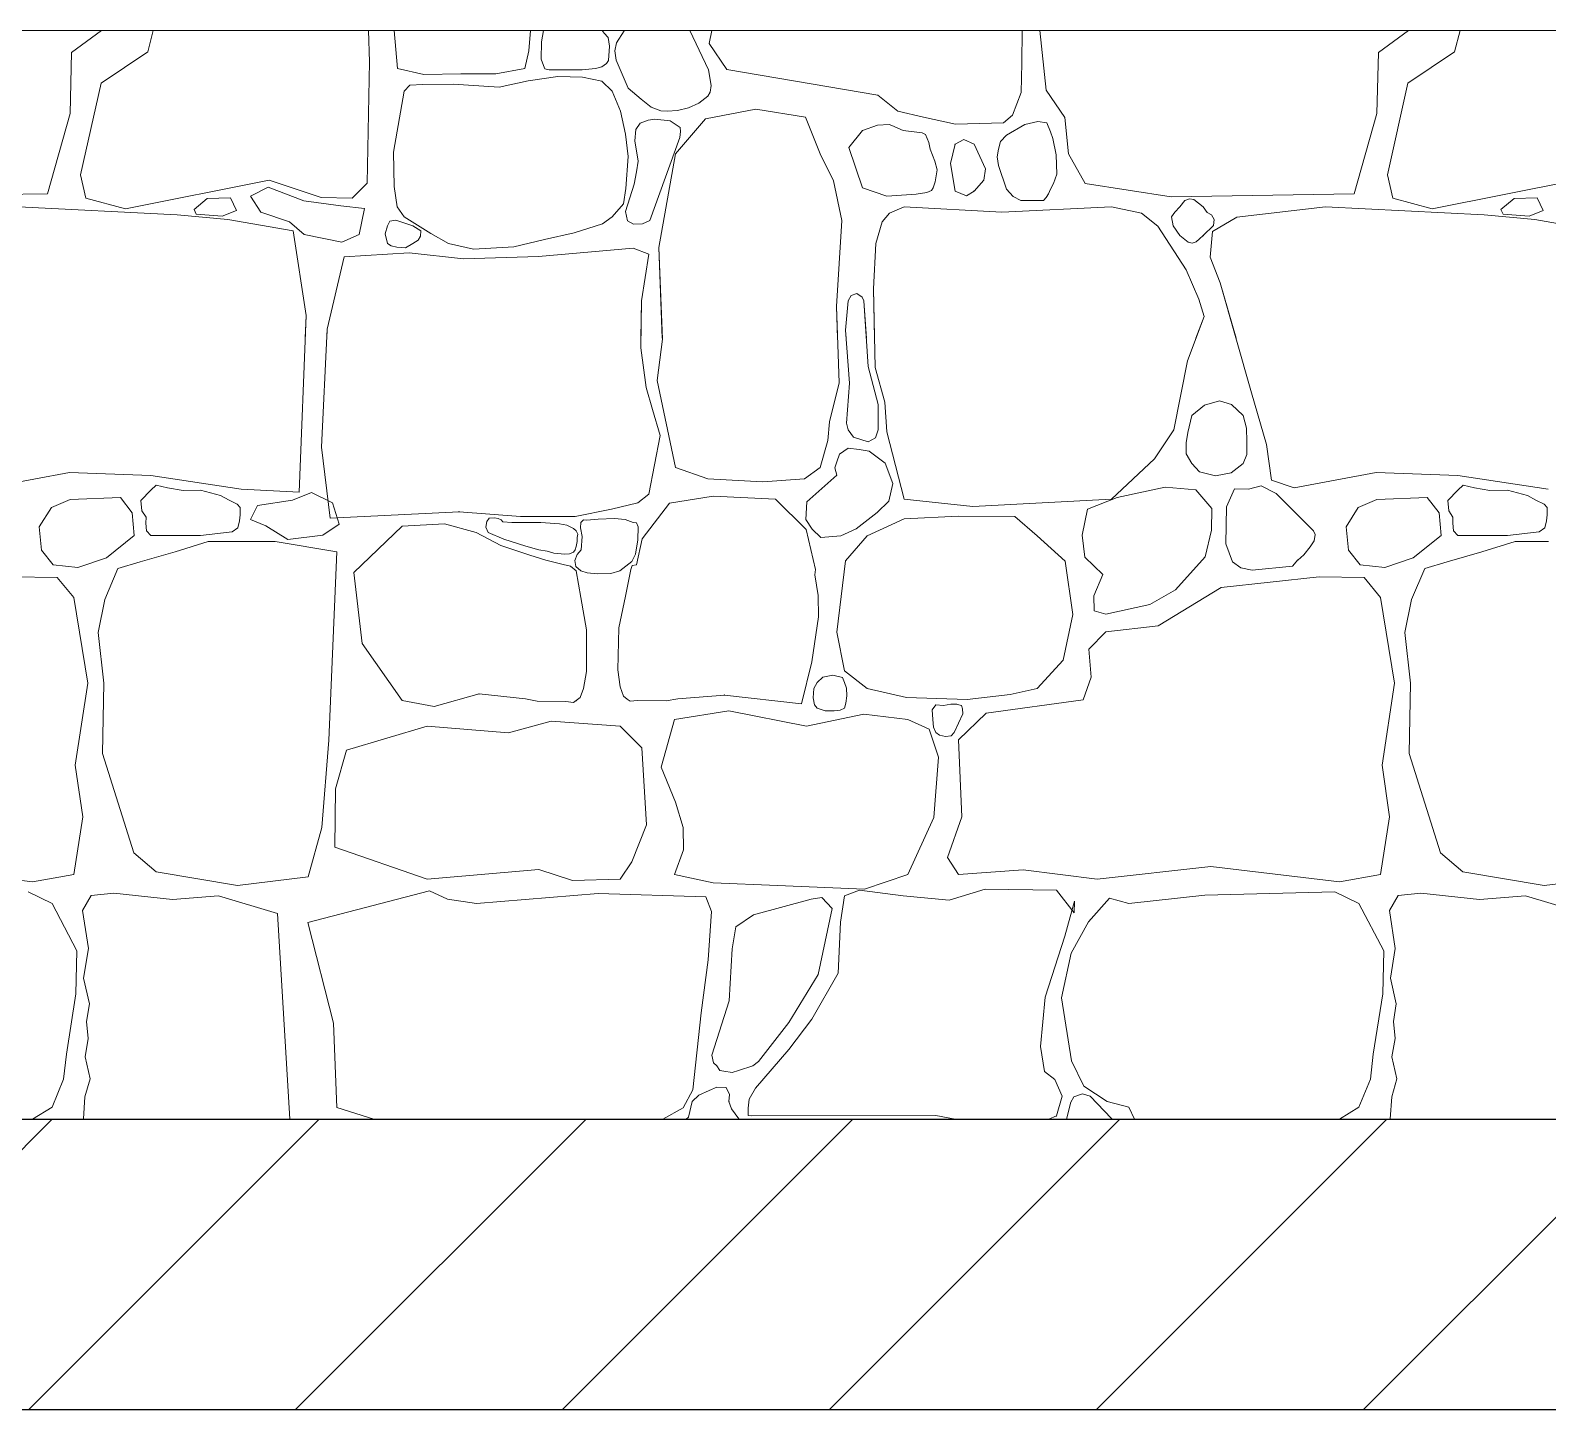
# Model space of a CAD drawing. Header units: feet. Extents: x -10410 to 374725, y -46422 to 88923.
# Drawn here: x 358909 to 359954, y -1250 to -300 of the extents above; entities that cross this region are included whole.
import ezdxf

# ---------------------------------------------------------------- set-up
doc = ezdxf.new("R2010")
doc.units = ezdxf.units.FT
doc.header["$MEASUREMENT"] = 0
for name, color, linetype, lineweight, true_color in [('2D - Общий_Ном._пера__118', 7, 'Continuous', 5, 0x573938), ('Конструктив - Стены Несущие_Ном._пера__161', 7, 'Continuous', 15, 0x6a6a6a), ('Местность - Рельеф_Ном._пера__93', 7, 'Continuous', 25, 0xa2a233)]:
    doc.layers.add(name, color=color, linetype=linetype, lineweight=lineweight, true_color=true_color)
doc.layers.add('Конструктив - Перекрытия_Ном._пера__1', color=7, linetype='Continuous', lineweight=20)

# ---------------------------------------------------------------- blocks, each defined once
blk = doc.blocks.new('*X208')
at = {"layer": 'Конструктив - Стены Несущие_Ном._пера__161', "linetype": 'Continuous'}
for p, q in [((358937.3, -315.3), (358958, -300)), ((358993.5, -300), (358989.8, -314.8)), ((359142.4, -321.7), (359141.9, -300)), ((359159.4, -300), (359161.7, -326.2)), ((359252.2, -314.2), (359253.3, -300)), ((359262.4, -300), (359261, -307.8)), ((359304.1, -301.9), (359302.8, -300)), ((359306.9, -305), (359304.1, -301.9)), ((359317.9, -300.4), (359312.6, -308.5)), ((359319.1, -300), (359317.9, -300.4)), ((359376, -327.1), (359363.2, -300)), ((359378.2, -300), (359376.4, -309.1)), ((359591.8, -322.6), (359592, -300)), ((359604.2, -300), (359608.4, -341.1)), ((359837.3, -315.3), (359858, -300)), ((359893.5, -300), (359889.8, -314.8)), ((359261, -307.8), (359260.8, -319.9)), ((359307.8, -311), (359306.9, -305)), ((359307, -320.8), (359307.8, -311)), ((359312.6, -308.5), (359311.4, -314)), ((359376.4, -309.1), (359388.5, -326.9)), ((358936.3, -357.2), (358937.3, -315.3)), ((358989.8, -314.8), (358957.6, -336.3)), ((359140.9, -405.2), (359142.4, -321.7)), ((359249.4, -326.2), (359252.2, -314.2)), ((359260.8, -319.9), (359262.3, -324.1)), ((359302.6, -325.2), (359305.8, -322.8)), ((359305.8, -322.8), (359307, -320.8)), ((359311.4, -314), (359312.3, -320.6)), ((359312.3, -320.6), (359320.6, -339.8)), ((359591.3, -342.8), (359591.8, -322.6)), ((359836.3, -357.2), (359837.3, -315.3)), ((359889.8, -314.8), (359857.6, -336.3)), ((359161.7, -326.2), (359179.9, -330.3)), ((359179.9, -330.3), (359205.4, -330)), ((359205.4, -330), (359229.5, -329.9)), ((359229.5, -329.9), (359249.4, -326.2)), ((359272.2, -331.9), (359251.8, -334.7)), ((359262.3, -324.1), (359263.3, -326.5)), ((359263.3, -326.5), (359266.3, -327.1)), ((359266.3, -327.1), (359288.9, -327.1)), ((359289.2, -332.2), (359272.2, -331.9)), ((359288.9, -327.1), (359298.2, -326.3)), ((359302.4, -335.1), (359289.2, -332.2)), ((359298.2, -326.3), (359302.6, -325.2)), ((359377.7, -338), (359376, -327.1)), ((359388.5, -326.9), (359492.5, -344.6)), ((358957.6, -336.3), (358943.5, -399.5)), ((359166.4, -342), (359159.1, -383.8)), ((359170.2, -337.8), (359166.4, -342)), ((359179.2, -337.4), (359170.2, -337.8)), ((359200, -337.1), (359179.2, -337.4)), ((359231.8, -339.1), (359200, -337.1)), ((359251.8, -334.7), (359231.8, -339.1)), ((359309.6, -342), (359302.4, -335.1)), ((359315.4, -355.6), (359309.6, -342)), ((359320.6, -339.8), (359329.5, -347.4)), ((359375.4, -345.3), (359377.1, -342.6)), ((359377.1, -342.6), (359377.7, -338)), ((359492.5, -344.6), (359506.3, -355.6)), ((359585.3, -358.5), (359591.3, -342.8)), ((359608.4, -341.1), (359621.3, -360.1)), ((359857.6, -336.3), (359843.5, -399.5)), ((359329.5, -347.4), (359336.4, -352.8)), ((359336.4, -352.8), (359343.2, -355.4)), ((359347.4, -355.7), (359354.6, -355.1)), ((359354.6, -355.1), (359362.2, -353.3)), ((359362.2, -353.3), (359369.4, -350.2)), ((359369.4, -350.2), (359375.4, -345.3)), ((359408.6, -354.4), (359373.9, -360.9)), ((359442.7, -359.9), (359408.6, -354.4)), ((358920.7, -412.6), (358936.3, -357.2)), ((359318.8, -371.6), (359315.4, -355.6)), ((359329, -364), (359325.9, -368.3)), ((359334.3, -361.9), (359329, -364)), ((359339, -361.2), (359334.3, -361.9)), ((359349.6, -362.4), (359339, -361.2)), ((359343.2, -355.4), (359347.4, -355.7)), ((359356.4, -366.9), (359349.6, -362.4)), ((359373.9, -360.9), (359353.3, -385.1)), ((359452.9, -385.1), (359442.7, -359.9)), ((359492.4, -365.4), (359481.9, -369)), ((359500.4, -364.8), (359492.4, -365.4)), ((359502.2, -365.6), (359500.4, -364.8)), ((359510.1, -369), (359502.2, -365.6)), ((359506.3, -355.6), (359524.1, -359.7)), ((359524.1, -359.7), (359546.1, -364.7)), ((359546.1, -364.7), (359579.2, -363.6)), ((359579.2, -363.6), (359585.3, -358.5)), ((359593.9, -364.8), (359581.2, -372.3)), ((359602.7, -362.8), (359593.9, -364.8)), ((359608.9, -363.7), (359602.7, -362.8)), ((359611.4, -369.8), (359608.9, -363.7)), ((359621.3, -360.1), (359623.8, -385.1)), ((359820.7, -412.6), (359836.3, -357.2)), ((359320.7, -386.8), (359318.8, -371.6)), ((359325.9, -368.3), (359325.2, -376)), ((359325.2, -376), (359327.5, -390)), ((359335.5, -431), (359356.3, -373.9)), ((359356.3, -373.9), (359356.7, -369.7)), ((359356.7, -369.7), (359356.4, -366.9)), ((359481.9, -369), (359472.7, -380.7)), ((359523, -370.5), (359510.1, -369)), ((359525.5, -371.8), (359523, -370.5)), ((359527.8, -377.2), (359525.5, -371.8)), ((359551.9, -375.2), (359545.8, -378.5)), ((359558.9, -378.5), (359551.9, -375.2)), ((359581.2, -372.3), (359577.1, -376.5)), ((359613.2, -374.4), (359611.4, -369.8)), ((359615.3, -385.7), (359613.2, -374.4)), ((359159.1, -383.8), (359159.5, -407.6)), ((359353.3, -385.1), (359341.7, -449.5)), ((359462.1, -403.7), (359452.9, -385.1)), ((359472.7, -380.7), (359481.9, -408.4)), ((359528.7, -381.9), (359527.8, -377.2)), ((359531.8, -390), (359528.7, -381.9)), ((359545.8, -378.5), (359542.6, -391.6)), ((359566.8, -395.3), (359558.9, -378.5)), ((359575.6, -381.9), (359574.8, -387.2)), ((359577.1, -376.5), (359575.6, -381.9)), ((359615.9, -399), (359615.3, -385.7)), ((359623.8, -385.1), (359635.4, -405.5)), ((359319.1, -408.9), (359320.7, -386.8)), ((359327.5, -390), (359326.4, -397.4)), ((359533.4, -396), (359531.8, -390)), ((359532.1, -404.4), (359533.4, -396)), ((359542.6, -391.6), (359545.8, -410.7)), ((359565.6, -403.2), (359566.8, -395.3)), ((359574.8, -387.2), (359575.7, -393.1)), ((359575.7, -393.1), (359581.2, -409.4)), ((358943.5, -399.5), (358947.2, -415.6)), ((358974.4, -423), (359073.5, -403.2)), ((359073.5, -403.2), (359109.2, -415.1)), ((359130.5, -415.6), (359140.9, -405.2)), ((359324.8, -406), (359318.7, -424.8)), ((359326.4, -397.4), (359324.8, -406)), ((359467.8, -431), (359462.1, -403.7)), ((359530.7, -408.4), (359532.1, -404.4)), ((359558.9, -410.7), (359565.6, -403.2)), ((359611.4, -409.4), (359613.6, -405.6)), ((359613.6, -405.6), (359615.9, -399)), ((359635.4, -405.5), (359694.6, -414.6)), ((359843.5, -399.5), (359847.2, -415.6)), ((359874.4, -423), (359973.5, -403.2)), ((358794.6, -414.6), (358920.7, -412.6)), ((358947.2, -415.6), (358974.4, -423)), ((359021.7, -423.3), (359030.8, -415.9)), ((359030.8, -415.9), (359046.7, -415.3)), ((359046.7, -415.3), (359050.8, -424.1)), ((359072.6, -408), (359060.5, -414.1)), ((359060.5, -414.1), (359067.6, -425.3)), ((359097.3, -417.4), (359072.6, -408)), ((359122.7, -420.9), (359097.3, -417.4)), ((359109.2, -415.1), (359130.5, -415.6)), ((359159.5, -407.6), (359161.5, -421.5)), ((359317.5, -419.4), (359319.1, -408.9)), ((359481.9, -408.4), (359498.7, -414.1)), ((359498.7, -414.1), (359519, -412.9)), ((359519, -412.9), (359526.2, -411.6)), ((359526.2, -411.6), (359529.6, -410.3)), ((359529.6, -410.3), (359530.7, -408.4)), ((359545.8, -410.7), (359553.6, -413.9)), ((359553.6, -413.9), (359558.9, -410.7)), ((359581.2, -409.4), (359585.8, -414.4)), ((359585.8, -414.4), (359591.1, -417.2)), ((359591.1, -417.2), (359598.5, -417.3)), ((359598.5, -417.3), (359606.7, -417.1)), ((359606.7, -417.1), (359608.4, -415.1)), ((359608.4, -415.1), (359610.2, -412.7)), ((359610.2, -412.7), (359611.4, -409.4)), ((359694.6, -414.6), (359820.7, -412.6)), ((359703.9, -417.3), (359700.6, -421.5)), ((359707.1, -416), (359703.9, -417.3)), ((359710.2, -416.6), (359707.1, -416)), ((359716.7, -421.5), (359710.2, -416.6)), ((359847.2, -415.6), (359874.4, -423)), ((359921.7, -423.3), (359930.8, -415.9)), ((359930.8, -415.9), (359946.7, -415.3)), ((359946.7, -415.3), (359950.8, -424.1)), ((359010.1, -427), (358900.9, -421.5)), ((359045, -430.2), (359010.1, -427)), ((359023.2, -426.5), (359021.7, -423.3)), ((359041.1, -428), (359023.2, -426.5)), ((359050.8, -424.1), (359041.1, -428)), ((359067.6, -425.3), (359087.3, -431.8)), ((359139.1, -422.7), (359122.7, -420.9)), ((359135.3, -440.6), (359139.1, -422.7)), ((359161.5, -421.5), (359166.4, -428.4)), ((359309.6, -428.4), (359317.5, -419.4)), ((359318.7, -424.8), (359320.1, -431.2)), ((359500.7, -426), (359495.5, -432)), ((359510.6, -421.5), (359500.7, -426)), ((359578, -425.3), (359510.6, -421.5)), ((359653.4, -421.5), (359578, -425.3)), ((359674.1, -426), (359653.4, -421.5)), ((359685.5, -434.9), (359674.1, -426)), ((359697, -425.2), (359694.9, -428.5)), ((359700.6, -421.5), (359697, -425.2)), ((359719.4, -425.5), (359716.7, -421.5)), ((359722.4, -427), (359719.4, -425.5)), ((359724.3, -430.2), (359722.4, -427)), ((359800.9, -421.5), (359739.7, -428.7)), ((359910.1, -427), (359800.9, -421.5)), ((359945, -430.2), (359910.1, -427)), ((359923.2, -426.5), (359921.7, -423.3)), ((359941.1, -428), (359923.2, -426.5)), ((359950.8, -424.1), (359941.1, -428)), ((359089.8, -438.1), (359045, -430.2)), ((359087.3, -431.8), (359097.6, -440.6)), ((359098.8, -496.4), (359089.8, -438.1)), ((359154.9, -434.6), (359153.2, -440.1)), ((359156.6, -431.5), (359154.9, -434.6)), ((359160.6, -430.8), (359156.6, -431.5)), ((359172.3, -434.6), (359160.6, -430.8)), ((359166.4, -428.4), (359184.7, -440)), ((359177.9, -438.2), (359172.3, -434.6)), ((359177.6, -441.8), (359177.9, -438.2)), ((359283.5, -439.4), (359303, -433.2)), ((359303, -433.2), (359309.6, -428.4)), ((359320.1, -431.2), (359324.4, -433.5)), ((359324.4, -433.5), (359330.5, -433.2)), ((359330.5, -433.2), (359335.5, -431)), ((359464, -490.2), (359467.8, -431)), ((359495.5, -432), (359491.3, -446.8)), ((359705, -464.9), (359685.5, -434.9)), ((359694.9, -428.5), (359696, -434.7)), ((359696, -434.7), (359700.6, -441.4)), ((359716.7, -441.4), (359723.7, -434.5)), ((359723.1, -438.6), (359721.4, -456.2)), ((359739.7, -428.7), (359723.1, -438.6)), ((359723.7, -434.5), (359724.3, -430.2)), ((359989.8, -438.1), (359945, -430.2)), ((359097.6, -440.6), (359123.5, -445.9)), ((359123.5, -445.9), (359135.3, -440.6)), ((359153.2, -440.1), (359154.9, -446.7)), ((359154.9, -446.7), (359157.3, -448.4)), ((359157.3, -448.4), (359161.3, -449.4)), ((359167.2, -449.7), (359172.3, -446.7)), ((359172.3, -446.7), (359176, -444.6)), ((359176, -444.6), (359177.6, -441.8)), ((359184.7, -440), (359197, -446.7)), ((359197, -446.7), (359214.1, -450.7)), ((359214.1, -450.7), (359242, -449.1)), ((359242, -449.1), (359262.9, -444)), ((359262.9, -444), (359283.5, -439.4)), ((359491.3, -446.8), (359489.6, -478)), ((359700.6, -441.4), (359706.2, -445.8)), ((359706.2, -445.8), (359709, -446.6)), ((359709, -446.6), (359711.9, -445.7)), ((359711.9, -445.7), (359714, -443.6)), ((359714, -443.6), (359716.7, -441.4)), ((359125.1, -456), (359113.4, -505.7)), ((359169.9, -453.2), (359125.1, -456)), ((359161.3, -449.4), (359167.2, -449.7)), ((359207.2, -457.4), (359169.9, -453.2)), ((359258.8, -455.7), (359207.2, -457.4)), ((359324, -450), (359258.8, -455.7)), ((359334.9, -454.1), (359324, -450)), ((359329.8, -486.2), (359334.9, -454.1)), ((359341.7, -449.5), (359344.2, -512.7)), ((359721.4, -456.2), (359728.4, -473.8)), ((359713.7, -485.2), (359705, -464.9)), ((359489.6, -478), (359490.8, -532.3)), ((359728.4, -473.8), (359749.9, -549.6)), ((359329.3, -518.7), (359329.8, -486.2)), ((359466, -542.7), (359464, -490.2)), ((359472.2, -486.2), (359470.4, -506.4)), ((359474.1, -482.7), (359472.2, -486.2)), ((359478, -481.3), (359474.1, -482.7)), ((359481.8, -483.8), (359478, -481.3)), ((359482.9, -486.2), (359481.8, -483.8)), ((359486, -531.6), (359482.9, -486.2)), ((359717.2, -497.1), (359713.7, -485.2)), ((359094.1, -618), (359098.8, -496.4)), ((359705.8, -527.6), (359717.2, -497.1)), ((359113.4, -505.7), (359109.5, -587.1)), ((359470.4, -506.4), (359473.1, -542.9)), ((359333.1, -545.9), (359329.3, -518.7)), ((359344.2, -512.7), (359340.7, -541.2)), ((359492.8, -557.7), (359486, -531.6)), ((359490.8, -532.3), (359497.5, -556)), ((359696.4, -575.1), (359705.8, -527.6)), ((359340.7, -541.2), (359353.3, -601.1)), ((359459.3, -569.7), (359466, -542.7)), ((359473.1, -542.9), (359471, -570.5)), ((359337.3, -561.1), (359333.1, -545.9)), ((359749.9, -549.6), (359760.3, -585.3)), ((359342.6, -579.1), (359337.3, -561.1)), ((359492.7, -575.1), (359492.8, -557.7)), ((359497.5, -556), (359498.7, -576.6)), ((359717.6, -558.1), (359708.9, -565.3)), ((359727.9, -555.2), (359717.6, -558.1)), ((359736.1, -557.7), (359727.9, -555.2)), ((359744.1, -565.3), (359736.1, -557.7)), ((359458.1, -582.5), (359459.3, -569.7)), ((359471, -570.5), (359472.2, -575.1)), ((359708.9, -565.3), (359706.1, -577)), ((359746.4, -573.9), (359744.1, -565.3)), ((359746.7, -583.2), (359746.4, -573.9)), ((359334.9, -619.5), (359342.6, -579.1)), ((359452.9, -601.1), (359458.1, -582.5)), ((359472.2, -575.1), (359475.9, -580.2)), ((359475.9, -580.2), (359485.9, -583.3)), ((359485.9, -583.3), (359491, -580.7)), ((359491, -580.7), (359492.7, -575.1)), ((359498.7, -576.6), (359510.6, -622.9)), ((359683, -595.2), (359696.4, -575.1)), ((359704.9, -584.2), (359704.8, -591.7)), ((359706.1, -577), (359704.9, -584.2)), ((359746.7, -592.2), (359746.7, -583.2)), ((359109.5, -587.1), (359115.5, -636.1)), ((359466.2, -591.8), (359464.4, -597.2)), ((359472.2, -587.8), (359466.2, -591.8)), ((359479.6, -588.7), (359472.2, -587.8)), ((359486.6, -589.8), (359479.6, -588.7)), ((359497.7, -598.1), (359486.6, -589.8)), ((359653.4, -622.9), (359683, -595.2)), ((359704.8, -591.7), (359708.9, -598.4)), ((359744.1, -598.4), (359746.7, -592.2)), ((359760.3, -585.3), (359763.7, -609.8)), ((358879.3, -615), (358935.8, -604.6)), ((358935.8, -604.6), (358992, -606.6)), ((359353.3, -601.1), (359375.6, -608.8)), ((359442, -608.8), (359452.9, -601.1)), ((359464.4, -597.2), (359463, -601.4)), ((359463, -601.4), (359464.4, -606.3)), ((359503, -612.1), (359497.7, -598.1)), ((359708.9, -598.4), (359714.1, -604)), ((359714.1, -604), (359725.2, -606.8)), ((359725.2, -606.8), (359735.9, -604.7)), ((359735.9, -604.7), (359744.1, -598.4)), ((359779.3, -615), (359835.8, -604.6)), ((359835.8, -604.6), (359892, -606.6)), ((358992, -606.6), (359054.2, -616)), ((358995.6, -613.3), (358992, -616.7)), ((359003.4, -615.2), (358995.6, -613.3)), ((359014.1, -616.9), (359003.4, -615.2)), ((359054.2, -616), (359094.1, -618)), ((359375.6, -608.8), (359413.3, -611)), ((359413.3, -611), (359442, -608.8)), ((359464.4, -606.3), (359443.6, -624.8)), ((359500.2, -624.2), (359503, -612.1)), ((359690.4, -614.7), (359657.5, -621.7)), ((359711.5, -616.5), (359690.4, -614.7)), ((359722.6, -629.4), (359711.5, -616.5)), ((359738.2, -615.7), (359732.7, -628.1)), ((359747.9, -616.1), (359738.2, -615.7)), ((359756.6, -613.8), (359747.9, -616.1)), ((359767, -618.9), (359756.6, -613.8)), ((359763.7, -609.8), (359779.3, -615)), ((359892, -606.6), (359954.2, -616)), ((359895.6, -613.3), (359892, -616.7)), ((359903.4, -615.2), (359895.6, -613.3)), ((359914.1, -616.9), (359903.4, -615.2)), ((358936.3, -623.2), (358923.4, -628.6)), ((358971, -621.7), (358936.3, -623.2)), ((358979.1, -632.3), (358971, -621.7)), ((358992, -616.7), (358985.1, -623.9)), ((358985.1, -623.9), (358985.7, -631)), ((359026.2, -616.7), (359014.1, -616.9)), ((359039.9, -620.3), (359026.2, -616.7)), ((359045.8, -623.6), (359039.9, -620.3)), ((359051.4, -626.4), (359045.8, -623.6)), ((359053.5, -628.7), (359051.4, -626.4)), ((359065.3, -627.2), (359089.5, -623.6)), ((359089.5, -623.6), (359102.5, -618.2)), ((359102.5, -618.2), (359116.9, -625.4)), ((359116.9, -625.4), (359121.6, -640.2)), ((359309.1, -629.8), (359327.3, -625.5)), ((359327.3, -625.5), (359334.9, -619.5)), ((359330.2, -650.3), (359349.1, -625.6)), ((359349.1, -625.6), (359379.1, -620.9)), ((359379.1, -620.9), (359422.2, -622.9)), ((359422.2, -622.9), (359443.2, -643.9)), ((359443.6, -624.8), (359443, -637)), ((359492.2, -632), (359500.2, -624.2)), ((359510.6, -622.9), (359557.9, -627.9)), ((359557.9, -627.9), (359653.4, -622.9)), ((359657.5, -621.7), (359636.9, -629.8)), ((359792.7, -644.7), (359767, -618.9)), ((359836.3, -623.2), (359823.4, -628.6)), ((359871, -621.7), (359836.3, -623.2)), ((359879.1, -632.3), (359871, -621.7)), ((359892, -616.7), (359885.1, -623.9)), ((359885.1, -623.9), (359885.7, -631)), ((359926.2, -616.7), (359914.1, -616.9)), ((359939.9, -620.3), (359926.2, -616.7)), ((359945.8, -623.6), (359939.9, -620.3)), ((359951.4, -626.4), (359945.8, -623.6)), ((359953.5, -628.7), (359951.4, -626.4)), ((358923.4, -628.6), (358915.1, -642)), ((358980.5, -647.9), (358979.1, -632.3)), ((358985.7, -631), (358988.6, -635.2)), ((358988.6, -635.2), (358988.5, -639.5)), ((359053, -637.8), (359053.5, -633.8)), ((359053.5, -633.8), (359053.5, -628.7)), ((359060.6, -637), (359065.3, -627.2)), ((359071, -641.3), (359060.6, -637)), ((359115.5, -636.1), (359204.2, -631.6)), ((359204.2, -631.6), (359246.4, -634.8)), ((359225, -636.1), (359223.2, -638.2)), ((359228.6, -635.8), (359225, -636.1)), ((359231.2, -636.3), (359228.6, -635.8)), ((359233.1, -637.2), (359231.2, -636.3)), ((359234.2, -638.4), (359233.1, -637.2)), ((359246.4, -634.8), (359284.1, -634.8)), ((359284.1, -634.8), (359309.1, -629.8)), ((359289.8, -637.1), (359288, -638.9)), ((359292.1, -637.3), (359289.8, -637.1)), ((359300, -636.7), (359292.1, -637.3)), ((359311.2, -636.2), (359300, -636.7)), ((359318.5, -636.9), (359311.2, -636.2)), ((359324, -638.9), (359318.5, -636.9)), ((359443, -637), (359447.3, -643.6)), ((359477.6, -643.3), (359492.2, -632)), ((359510.6, -636.5), (359485.3, -648.2)), ((359548.2, -634.6), (359510.6, -636.5)), ((359586.9, -634.8), (359548.2, -634.6)), ((359602.2, -648.2), (359586.9, -634.8)), ((359636.9, -629.8), (359633.2, -647.8)), ((359722.4, -644.2), (359722.6, -629.4)), ((359732.7, -628.1), (359732.3, -653.6)), ((359823.4, -628.6), (359815.1, -642)), ((359880.5, -647.9), (359879.1, -632.3)), ((359885.7, -631), (359888.6, -635.2)), ((359888.6, -635.2), (359888.5, -639.5)), ((359953, -637.8), (359953.5, -633.8)), ((359953.5, -633.8), (359953.5, -628.7)), ((358915.1, -642), (358916.7, -658.1)), ((358988.5, -639.5), (358989, -644.6)), ((358989, -644.6), (358992, -647.9)), ((359026.2, -647.9), (359048, -645.3)), ((359048, -645.3), (359051.9, -642.6)), ((359051.9, -642.6), (359053, -637.8)), ((359086.2, -650.7), (359071, -641.3)), ((359110.4, -647.8), (359086.2, -650.7)), ((359121.6, -640.2), (359110.4, -647.8)), ((359164.9, -641.6), (359131.6, -673.3)), ((359194.1, -640), (359164.9, -641.6)), ((359215.9, -645.9), (359194.1, -640)), ((359233, -654.7), (359215.9, -645.9)), ((359223.2, -638.2), (359222.6, -642.1)), ((359222.6, -642.1), (359224.3, -645.9)), ((359224.3, -645.9), (359235, -650.4)), ((359240.6, -638.9), (359234.2, -638.4)), ((359260.5, -638.9), (359240.6, -638.9)), ((359273.3, -640), (359260.5, -638.9)), ((359278.3, -640.8), (359273.3, -640)), ((359282.9, -643), (359278.3, -640.8)), ((359284.8, -644.7), (359282.9, -643)), ((359285.9, -646.9), (359284.8, -644.7)), ((359285.6, -649.4), (359285.9, -646.9)), ((359288, -638.9), (359287.8, -642.6)), ((359287.8, -642.6), (359288.9, -648.7)), ((359326.4, -639.2), (359324, -638.9)), ((359327.6, -641.9), (359326.4, -639.2)), ((359327.2, -650.8), (359327.6, -641.9)), ((359443.2, -643.9), (359449.6, -671.3)), ((359447.3, -643.6), (359453.3, -649.3)), ((359467, -648.2), (359477.6, -643.3)), ((359633.2, -647.8), (359635.2, -662.8)), ((359718.1, -662.6), (359722.4, -644.2)), ((359793.7, -647.3), (359792.7, -644.7)), ((359793.1, -651.6), (359793.7, -647.3)), ((359815.1, -642), (359816.7, -658.1)), ((359888.5, -639.5), (359889, -644.6)), ((359889, -644.6), (359892, -647.9)), ((359926.2, -647.9), (359948, -645.3)), ((359948, -645.3), (359951.9, -642.6)), ((359951.9, -642.6), (359953, -637.8)), ((358916.7, -658.1), (358924.7, -668.2)), ((358961.3, -663.3), (358980.5, -647.9)), ((358992, -647.9), (359026.2, -647.9)), ((359031.4, -652.1), (359008.6, -659.1)), ((359054.4, -652.1), (359031.4, -652.1)), ((359077.5, -652.1), (359054.4, -652.1)), ((359120.1, -659.2), (359077.5, -652.1)), ((359253, -661.5), (359233, -654.7)), ((359235, -650.4), (359250.1, -655.2)), ((359250.1, -655.2), (359259.1, -657.7)), ((359259.1, -657.7), (359264.8, -658.7)), ((359282.9, -659.3), (359284.2, -657.7)), ((359284.2, -657.7), (359284.7, -655.4)), ((359284.7, -655.4), (359285.4, -652.1)), ((359285.4, -652.1), (359285.6, -649.4)), ((359288.3, -657.7), (359285.4, -661.1)), ((359288.9, -648.7), (359288.3, -657.7)), ((359325.6, -660.8), (359327.2, -650.8)), ((359326.4, -668.2), (359330.2, -650.3)), ((359453.3, -649.3), (359467, -648.2)), ((359485.3, -648.2), (359470.2, -665.3)), ((359621.6, -665.5), (359602.2, -648.2)), ((359732.3, -653.6), (359736.8, -666.1)), ((359786, -661.3), (359790.2, -655.7)), ((359790.2, -655.7), (359793.1, -651.6)), ((359816.7, -658.1), (359824.7, -668.2)), ((359861.3, -663.3), (359880.5, -647.9)), ((359892, -647.9), (359926.2, -647.9)), ((359931.4, -652.1), (359908.6, -659.1)), ((359954.4, -652.1), (359931.4, -652.1)), ((358924.7, -668.2), (358941.7, -670)), ((358941.7, -670), (358961.3, -663.3)), ((358984.6, -666), (358969.2, -670.6)), ((359008.6, -659.1), (358984.6, -666)), ((359114.4, -788.8), (359120.1, -659.2)), ((359264, -664.9), (359253, -661.5)), ((359275.9, -668), (359264, -664.9)), ((359264.8, -658.7), (359269.4, -660.2)), ((359269.4, -660.2), (359276.9, -660.8)), ((359280.9, -669), (359275.9, -668)), ((359276.9, -660.8), (359280.3, -660.6)), ((359280.3, -660.6), (359282.9, -659.3)), ((359285.4, -661.1), (359283.8, -665.1)), ((359283.8, -665.1), (359284.6, -669.3)), ((359314.8, -672.3), (359323.2, -665.8)), ((359322.4, -671.3), (359323.4, -668.5)), ((359323.2, -665.8), (359325.6, -660.8)), ((359323.4, -668.5), (359326.4, -668.2)), ((359470.2, -665.3), (359464.3, -714.6)), ((359626.8, -702.4), (359621.6, -665.5)), ((359635.2, -662.8), (359647.6, -674.9)), ((359697.6, -685.3), (359718.1, -662.6)), ((359736.8, -666.1), (359742.5, -670.3)), ((359778.1, -669.1), (359781.9, -664.8)), ((359781.8, -665), (359786, -661.3)), ((359824.7, -668.2), (359841.7, -670)), ((359841.7, -670), (359861.3, -663.3)), ((359884.6, -666), (359869.2, -670.6)), ((359908.6, -659.1), (359884.6, -666)), ((358927.4, -676.9), (358896.4, -676.4)), ((358938.8, -690.7), (358927.4, -676.9)), ((358969.2, -670.6), (358960.2, -692.1)), ((359131.6, -673.3), (359137.5, -722.4)), ((359284.9, -672.3), (359280.9, -669)), ((359284.6, -669.3), (359288, -672.3)), ((359288, -690.7), (359284.9, -672.3)), ((359288, -672.3), (359292.4, -673.6)), ((359292.4, -673.6), (359299.5, -674.3)), ((359299.5, -674.3), (359308.7, -674.2)), ((359308.7, -674.2), (359314.8, -672.3)), ((359318.8, -689.7), (359322.4, -671.3)), ((359449.6, -671.3), (359449.1, -675.1)), ((359449.1, -675.1), (359451.5, -689.2)), ((359647.6, -674.9), (359641.4, -689.5)), ((359796.4, -676.4), (359729.1, -683.8)), ((359742.5, -670.3), (359750.4, -671.7)), ((359750.4, -671.7), (359778.1, -669.1)), ((359827.4, -676.9), (359796.4, -676.4)), ((359838.8, -690.7), (359827.4, -676.9)), ((359869.2, -670.6), (359860.2, -692.1)), ((359314.2, -711.6), (359318.8, -689.7)), ((359451.5, -689.2), (359451.6, -704)), ((359641.4, -689.5), (359641.6, -699.9)), ((359679.8, -695.5), (359697.6, -685.3)), ((359729.1, -683.8), (359685.7, -710.1)), ((358948.4, -749.7), (358938.8, -690.7)), ((358960.2, -692.1), (358955.6, -714.7)), ((359292, -712.8), (359288, -690.7)), ((359641.6, -699.9), (359649.6, -702.2)), ((359649.6, -702.2), (359679.8, -695.5)), ((359848.4, -749.7), (359838.8, -690.7)), ((359860.2, -692.1), (359855.6, -714.7)), ((359451.6, -704), (359447.1, -734.9)), ((359620.1, -733.9), (359626.8, -702.4)), ((359685.7, -710.1), (359649.6, -714.3)), ((358955.6, -714.7), (358959.5, -749.6)), ((359292, -741.7), (359292, -712.8)), ((359313.4, -740.5), (359314.2, -711.6)), ((359464.3, -714.6), (359469.5, -741.1)), ((359649.6, -714.3), (359637.9, -726.2)), ((359855.6, -714.7), (359859.5, -749.6)), ((359137.5, -722.4), (359164.9, -761.6)), ((359637.9, -726.2), (359639.6, -745.5)), ((359289.9, -753.3), (359292, -741.7)), ((359315.2, -752.2), (359313.4, -740.5)), ((359447.1, -734.9), (359439.9, -763.9)), ((359469.5, -741.1), (359485.3, -753.2)), ((359602.2, -753.2), (359620.1, -733.9)), ((358939.8, -806.2), (358948.4, -749.7)), ((358959.5, -749.6), (358958.6, -798)), ((359317.4, -758.6), (359315.2, -752.2)), ((359450.9, -749.2), (359448.6, -753.3)), ((359454.8, -745.6), (359450.9, -749.2)), ((359461.5, -744.1), (359454.8, -745.6)), ((359468.2, -745.7), (359461.5, -744.1)), ((359469.5, -749.2), (359468.2, -745.7)), ((359471, -753.1), (359469.5, -749.2)), ((359639.6, -745.5), (359633.9, -761.1)), ((359839.8, -806.2), (359848.4, -749.7)), ((359859.5, -749.6), (359858.6, -798)), ((359164.9, -761.6), (359187.1, -765.8)), ((359187.1, -765.8), (359218, -757)), ((359218, -757), (359249.9, -760.5)), ((359249.9, -760.5), (359257.9, -762)), ((359257.9, -762), (359277.8, -762.3)), ((359277.8, -762.3), (359282.9, -762.9)), ((359282.9, -762.9), (359284.9, -761.6)), ((359284.9, -761.6), (359287.5, -759.6)), ((359287.5, -759.6), (359289.9, -753.3)), ((359319.9, -760.6), (359317.4, -758.6)), ((359321.9, -762), (359319.9, -760.6)), ((359327, -761.6), (359321.9, -762)), ((359346.9, -761.7), (359327, -761.6)), ((359354.9, -760.5), (359346.9, -761.7)), ((359386.9, -757.8), (359354.9, -760.5)), ((359439.9, -763.9), (359386.9, -757.8)), ((359448.6, -753.3), (359448.1, -759.7)), ((359448.1, -759.7), (359449, -764.6)), ((359470.5, -763.5), (359471.2, -758.4)), ((359471.2, -758.4), (359471, -753.1)), ((359485.3, -753.2), (359512.3, -759.6)), ((359512.3, -759.6), (359554.2, -760.9)), ((359554.2, -760.9), (359583.7, -757.4)), ((359633.9, -761.1), (359567.1, -770.3)), ((359583.7, -757.4), (359602.2, -753.2)), ((359352.6, -774.7), (359390, -768.8)), ((359390, -768.8), (359443.5, -779.2)), ((359443.5, -779.2), (359482.9, -771)), ((359449, -764.6), (359450.9, -766.8)), ((359450.9, -766.8), (359456.2, -768.6)), ((359456.2, -768.6), (359462.5, -768.7)), ((359462.5, -768.7), (359466.6, -768.3)), ((359466.6, -768.3), (359469.5, -766.8)), ((359469.5, -766.8), (359470.5, -763.5)), ((359482.9, -771), (359513.3, -774.7)), ((359532.5, -764.6), (359530.1, -768)), ((359530.1, -768), (359530.4, -774.7)), ((359537.8, -765), (359532.5, -764.6)), ((359542.9, -764), (359537.8, -765)), ((359547, -764.1), (359542.9, -764)), ((359545.2, -783.6), (359551, -770.7)), ((359548.3, -764.6), (359547, -764.1)), ((359567.1, -770.3), (359548.2, -788.6)), ((359550.3, -764.9), (359548.3, -764.6)), ((359550.9, -767.3), (359550.3, -764.9)), ((359551, -770.7), (359550.9, -767.3)), ((359182.1, -779.2), (359126.6, -795.8)), ((359238.2, -783.9), (359182.1, -779.2)), ((359267.6, -775.7), (359238.2, -783.9)), ((359315.2, -779.2), (359267.6, -775.7)), ((359330, -794.1), (359315.2, -779.2)), ((359343.4, -807.4), (359352.6, -774.7)), ((359513.3, -774.7), (359527.9, -781.4)), ((359527.9, -781.4), (359534.4, -800.5)), ((359530.4, -774.7), (359530.9, -779.9)), ((359530.9, -779.9), (359532.5, -783.6)), ((359532.5, -783.6), (359535.1, -785.5)), ((359543, -785.9), (359545.2, -783.6)), ((359109.7, -849), (359114.4, -788.8)), ((359333.3, -847.3), (359330, -794.1)), ((359535.1, -785.5), (359539.2, -786.4)), ((359539.2, -786.4), (359543, -785.9)), ((359548.2, -788.6), (359550.5, -841.6)), ((358958.6, -798), (358980.1, -866.6)), ((359126.6, -795.8), (359119.1, -822.3)), ((359534.4, -800.5), (359531.2, -842.1)), ((359858.6, -798), (359880.1, -866.6)), ((358945, -841.6), (358939.8, -806.2)), ((359353.3, -831.5), (359343.4, -807.4)), ((359845, -841.6), (359839.8, -806.2)), ((359119.1, -822.3), (359118.6, -862.6)), ((359358.5, -849), (359353.3, -831.5)), ((358938.8, -881.5), (358945, -841.6)), ((359531.2, -842.1), (359513.3, -881.5)), ((359550.5, -841.6), (359540.6, -869.8)), ((359838.8, -881.5), (359845, -841.6)), ((359100.3, -883.1), (359109.7, -849)), ((359323.1, -872.8), (359333.3, -847.3)), ((359358.8, -864.4), (359358.5, -849)), ((358980.1, -866.6), (358995.5, -879.5)), ((359118.6, -862.6), (359182.1, -884.7)), ((359352.6, -881.5), (359358.8, -864.4)), ((359880.1, -866.6), (359895.5, -879.5)), ((358821.9, -875.8), (358910.5, -886.4)), ((359315.2, -884.7), (359323.1, -872.8)), ((359540.6, -869.8), (359548.2, -881.5)), ((359643.6, -884.7), (359721.9, -875.8)), ((359721.9, -875.8), (359810.5, -886.4)), ((358910.5, -886.4), (358938.8, -881.5)), ((358995.5, -879.5), (359051.5, -888.9)), ((359051.5, -888.9), (359100.3, -883.1)), ((359182.1, -884.7), (359259.2, -878)), ((359259.2, -878), (359282.2, -885.5)), ((359282.2, -885.5), (359315.2, -884.7)), ((359379.1, -887.2), (359352.6, -881.5)), ((359423.4, -888.9), (359379.1, -887.2)), ((359513.3, -881.5), (359483.4, -891.4)), ((359548.2, -881.5), (359592.6, -878.3)), ((359592.6, -878.3), (359643.6, -884.7)), ((359810.5, -886.4), (359838.8, -881.5)), ((359895.5, -879.5), (359951.5, -888.9)), ((359951.5, -888.9), (360000.3, -883.1)), ((358923.9, -901.3), (358907.3, -893.4)), ((358950.9, -895.9), (358944.9, -906.3)), ((358966.5, -894.3), (358950.9, -895.9)), ((359006.9, -898.6), (358966.5, -894.3)), ((359038.6, -896.1), (359006.9, -898.6)), ((359079.1, -908.2), (359038.6, -896.1)), ((359100, -914.5), (359183.9, -892.6)), ((359183.9, -892.6), (359196.1, -898.3)), ((359196.1, -898.3), (359216.1, -901.3)), ((359216.1, -901.3), (359300, -894.6)), ((359300, -894.6), (359374.1, -896.8)), ((359374.1, -896.8), (359378, -906.8)), ((359446.7, -898.3), (359407, -909.1)), ((359483.4, -891.4), (359423.4, -888.9)), ((359454.1, -897.3), (359446.7, -898.3)), ((359461.2, -904.8), (359454.1, -897.3)), ((359469.5, -896.1), (359466.8, -914.2)), ((359479.9, -892.1), (359469.5, -896.1)), ((359510.1, -896.1), (359479.9, -892.1)), ((359541.8, -899.1), (359510.1, -896.1)), ((359566.6, -891.4), (359541.8, -899.1)), ((359615.6, -892.1), (359566.6, -891.4)), ((359627.8, -907.7), (359615.6, -892.1)), ((359652, -897.6), (359637.7, -913.9)), ((359665.4, -901.3), (359652, -897.6)), ((359717.7, -895.6), (359665.4, -901.3)), ((359807.3, -893.4), (359717.7, -895.6)), ((359823.9, -901.3), (359807.3, -893.4)), ((359850.9, -895.9), (359844.9, -906.3)), ((359866.5, -894.3), (359850.9, -895.9)), ((359906.9, -898.6), (359866.5, -894.3)), ((359938.6, -896.1), (359906.9, -898.6)), ((359979.1, -908.2), (359938.6, -896.1)), ((358941, -934), (358923.9, -901.3)), ((358944.9, -906.3), (358948.9, -932.4)), ((359087.7, -1050), (359079.1, -908.2)), ((359378, -906.8), (359375.8, -940.2)), ((359407, -909.1), (359394.7, -917.4)), ((359451.4, -950.3), (359461.2, -904.8)), ((359621.3, -923.8), (359628, -899.8)), ((359628, -899.8), (359627.8, -907.7)), ((359841, -934), (359823.9, -901.3)), ((359844.9, -906.3), (359848.9, -932.4)), ((359117.7, -983.9), (359100, -914.5)), ((359394.7, -917.4), (359392.2, -932.5)), ((359466.8, -914.2), (359465.3, -949.4)), ((359637.7, -913.9), (359625.8, -935.5)), ((359607.7, -965.9), (359621.3, -923.8)), ((358940.3, -963.7), (358941, -934)), ((358948.9, -932.4), (358945.6, -952.9)), ((359375.8, -940.2), (359370.9, -976.8)), ((359392.2, -932.5), (359390.2, -968.4)), ((359625.8, -935.5), (359619.1, -966.4)), ((359840.3, -963.7), (359841, -934)), ((359848.9, -932.4), (359845.6, -952.9)), ((359431.3, -983.3), (359451.4, -950.3)), ((359465.3, -949.4), (359447.2, -981.1)), ((358945.6, -952.9), (358949.6, -970.4)), ((359845.6, -952.9), (359849.6, -970.4)), ((358933.8, -1005.1), (358940.3, -963.7)), ((358949.6, -970.4), (358947.7, -982.6)), ((359390.2, -968.4), (359378.2, -1005.8)), ((359604.7, -999.9), (359607.7, -965.9)), ((359619.1, -966.4), (359626, -1009.8)), ((359833.8, -1005.1), (359840.3, -963.7)), ((359849.6, -970.4), (359847.7, -982.6)), ((359370.9, -976.8), (359365.2, -1029.8)), ((359447.2, -981.1), (359431.3, -1001.9)), ((358947.7, -982.6), (358948.8, -994.4)), ((359120, -1042), (359117.7, -983.9)), ((359410.3, -1010.3), (359431.3, -983.3)), ((359847.7, -982.6), (359848.8, -994.4)), ((358948.8, -994.4), (358946.6, -1006.9)), ((359431.3, -1001.9), (359408.3, -1028.6)), ((359607.4, -1017.2), (359604.7, -999.9)), ((359848.8, -994.4), (359846.6, -1006.9)), ((358931.8, -1022.4), (358933.8, -1005.1)), ((358946.6, -1006.9), (358950, -1022.1)), ((359378.2, -1005.8), (359379.5, -1011.2)), ((359379.5, -1011.2), (359381.6, -1013.3)), ((359381.6, -1013.3), (359383.8, -1016.3)), ((359396.7, -1016.5), (359406.4, -1013.1)), ((359406.4, -1013.1), (359410.3, -1010.3)), ((359626, -1009.8), (359634.4, -1027.1)), ((359831.8, -1022.4), (359833.8, -1005.1)), ((359846.6, -1006.9), (359850, -1022.1)), ((358923.9, -1041.7), (358931.8, -1022.4)), ((358950, -1022.1), (358946.5, -1034.5)), ((359383.8, -1016.3), (359386.6, -1016.8)), ((359386.6, -1016.8), (359392.2, -1017.8)), ((359392.2, -1017.8), (359396.7, -1016.5)), ((359614.4, -1022.7), (359607.4, -1017.2)), ((359619.6, -1034.1), (359614.4, -1022.7)), ((359823.9, -1041.7), (359831.8, -1022.4)), ((359850, -1022.1), (359846.5, -1034.5)), ((358946.5, -1034.5), (358945.5, -1049.6)), ((359365.2, -1029.8), (359358.5, -1042.2)), ((359369.3, -1033.4), (359364.7, -1037.8)), ((359376.4, -1030.2), (359369.3, -1033.4)), ((359381.7, -1028), (359376.4, -1030.2)), ((359388.2, -1028.1), (359381.7, -1028)), ((359390.3, -1033), (359388.2, -1028.1)), ((359390, -1037.8), (359390.3, -1033)), ((359408.3, -1028.6), (359403.9, -1036.1)), ((359615.6, -1047.7), (359619.6, -1034.1)), ((359633.6, -1032.4), (359627.6, -1034.6)), ((359638.9, -1034), (359633.6, -1032.4)), ((359634.4, -1027.1), (359650.5, -1037.8)), ((359653.4, -1049.4), (359638.9, -1034)), ((359846.5, -1034.5), (359845.5, -1049.6)), ((358910.5, -1050), (358923.9, -1041.7)), ((359145.5, -1050), (359120, -1042)), ((359358.5, -1042.2), (359344.4, -1050)), ((359364.7, -1037.8), (359362.2, -1048.6)), ((359391.7, -1042.7), (359390, -1037.8)), ((359396.9, -1049.7), (359391.7, -1042.7)), ((359403.3, -1042.4), (359403.2, -1047.3)), ((359403.9, -1036.1), (359403.3, -1042.4)), ((359625.4, -1038.3), (359622.4, -1050)), ((359627.6, -1034.6), (359625.4, -1038.3)), ((359650.5, -1037.8), (359665.4, -1041.7)), ((359665.4, -1041.7), (359669.4, -1050)), ((359810.5, -1050), (359823.9, -1041.7)), ((358945.5, -1049.6), (358945.4, -1050)), ((359362.2, -1048.6), (359360.5, -1050)), ((359397, -1050), (359396.9, -1049.7)), ((359403.2, -1047.3), (359405.8, -1047.7)), ((359405.8, -1047.7), (359532.6, -1047.4)), ((359532.6, -1047.4), (359545.9, -1050)), ((359610.4, -1050), (359615.6, -1047.7)), ((359654.3, -1050), (359653.4, -1049.4)), ((359845.5, -1049.6), (359845.4, -1050))]:
    blk.add_line(p, q, dxfattribs=at)
for p in [(359545.8, -378.5), (359558.9, -410.7), (359716.7, -441.4), (359204.2, -631.6), (359218, -757), (359284.9, -761.6), (359284.9, -761.6), (359319.9, -760.6), (359319.9, -760.6), (359386.9, -757.8), (359390, -1037.8), (359615.6, -1047.7)]:
    blk.add_point(p, dxfattribs=at)
blk = doc.blocks.new('Штриховка_104', base_point=(0, 0))
at = {"layer": 'Конструктив - Стены Несущие_Ном._пера__161', "linetype": 'Continuous'}
blk.add_blockref('*X208', (0, 0), dxfattribs=at)
blk = doc.blocks.new('*X212')
at = {"layer": 'Конструктив - Стены Несущие_Ном._пера__161', "linetype": 'Continuous'}
for p, q in [((358937.3, -315.3), (358958, -300)), ((358993.5, -300), (358989.8, -314.8)), ((359142.4, -321.7), (359141.9, -300)), ((359159.4, -300), (359161.7, -326.2)), ((359252.2, -314.2), (359253.3, -300)), ((359262.4, -300), (359261, -307.8)), ((359304.1, -301.9), (359302.8, -300)), ((359306.9, -305), (359304.1, -301.9)), ((359317.9, -300.4), (359312.6, -308.5)), ((359319.1, -300), (359317.9, -300.4)), ((359376, -327.1), (359363.2, -300)), ((359378.2, -300), (359376.4, -309.1)), ((359591.8, -322.6), (359592, -300)), ((359604.2, -300), (359608.4, -341.1)), ((359837.3, -315.3), (359858, -300)), ((359893.5, -300), (359889.8, -314.8)), ((359261, -307.8), (359260.8, -319.9)), ((359307.8, -311), (359306.9, -305)), ((359307, -320.8), (359307.8, -311)), ((359312.6, -308.5), (359311.4, -314)), ((359376.4, -309.1), (359388.5, -326.9)), ((358936.3, -357.2), (358937.3, -315.3)), ((358989.8, -314.8), (358957.6, -336.3)), ((359140.9, -405.2), (359142.4, -321.7)), ((359249.4, -326.2), (359252.2, -314.2)), ((359260.8, -319.9), (359262.3, -324.1)), ((359302.6, -325.2), (359305.8, -322.8)), ((359305.8, -322.8), (359307, -320.8)), ((359311.4, -314), (359312.3, -320.6)), ((359312.3, -320.6), (359320.6, -339.8)), ((359591.3, -342.8), (359591.8, -322.6)), ((359836.3, -357.2), (359837.3, -315.3)), ((359889.8, -314.8), (359857.6, -336.3)), ((359161.7, -326.2), (359179.9, -330.3)), ((359179.9, -330.3), (359205.4, -330)), ((359205.4, -330), (359229.5, -329.9)), ((359229.5, -329.9), (359249.4, -326.2)), ((359272.2, -331.9), (359251.8, -334.7)), ((359262.3, -324.1), (359263.3, -326.5)), ((359263.3, -326.5), (359266.3, -327.1)), ((359266.3, -327.1), (359288.9, -327.1)), ((359289.2, -332.2), (359272.2, -331.9)), ((359288.9, -327.1), (359298.2, -326.3)), ((359302.4, -335.1), (359289.2, -332.2)), ((359298.2, -326.3), (359302.6, -325.2)), ((359377.7, -338), (359376, -327.1)), ((359388.5, -326.9), (359492.5, -344.6)), ((358957.6, -336.3), (358943.5, -399.5)), ((359166.4, -342), (359159.1, -383.8)), ((359170.2, -337.8), (359166.4, -342)), ((359179.2, -337.4), (359170.2, -337.8)), ((359200, -337.1), (359179.2, -337.4)), ((359231.8, -339.1), (359200, -337.1)), ((359251.8, -334.7), (359231.8, -339.1)), ((359309.6, -342), (359302.4, -335.1)), ((359315.4, -355.6), (359309.6, -342)), ((359320.6, -339.8), (359329.5, -347.4)), ((359375.4, -345.3), (359377.1, -342.6)), ((359377.1, -342.6), (359377.7, -338)), ((359492.5, -344.6), (359506.3, -355.6)), ((359585.3, -358.5), (359591.3, -342.8)), ((359608.4, -341.1), (359621.3, -360.1)), ((359857.6, -336.3), (359843.5, -399.5)), ((359329.5, -347.4), (359336.4, -352.8)), ((359336.4, -352.8), (359343.2, -355.4)), ((359347.4, -355.7), (359354.6, -355.1)), ((359354.6, -355.1), (359362.2, -353.3)), ((359362.2, -353.3), (359369.4, -350.2)), ((359369.4, -350.2), (359375.4, -345.3)), ((359408.6, -354.4), (359373.9, -360.9)), ((359442.7, -359.9), (359408.6, -354.4)), ((358920.7, -412.6), (358936.3, -357.2)), ((359318.8, -371.6), (359315.4, -355.6)), ((359329, -364), (359325.9, -368.3)), ((359334.3, -361.9), (359329, -364)), ((359339, -361.2), (359334.3, -361.9)), ((359349.6, -362.4), (359339, -361.2)), ((359343.2, -355.4), (359347.4, -355.7)), ((359356.4, -366.9), (359349.6, -362.4)), ((359373.9, -360.9), (359353.3, -385.1)), ((359452.9, -385.1), (359442.7, -359.9)), ((359492.4, -365.4), (359481.9, -369)), ((359500.4, -364.8), (359492.4, -365.4)), ((359502.2, -365.6), (359500.4, -364.8)), ((359510.1, -369), (359502.2, -365.6)), ((359506.3, -355.6), (359524.1, -359.7)), ((359524.1, -359.7), (359546.1, -364.7)), ((359546.1, -364.7), (359579.2, -363.6)), ((359579.2, -363.6), (359585.3, -358.5)), ((359593.9, -364.8), (359581.2, -372.3)), ((359602.7, -362.8), (359593.9, -364.8)), ((359608.9, -363.7), (359602.7, -362.8)), ((359611.4, -369.8), (359608.9, -363.7)), ((359621.3, -360.1), (359623.8, -385.1)), ((359820.7, -412.6), (359836.3, -357.2)), ((359320.7, -386.8), (359318.8, -371.6)), ((359325.9, -368.3), (359325.2, -376)), ((359325.2, -376), (359327.5, -390)), ((359335.5, -431), (359356.3, -373.9)), ((359356.3, -373.9), (359356.7, -369.7)), ((359356.7, -369.7), (359356.4, -366.9)), ((359481.9, -369), (359472.7, -380.7)), ((359523, -370.5), (359510.1, -369)), ((359525.5, -371.8), (359523, -370.5)), ((359527.8, -377.2), (359525.5, -371.8)), ((359551.9, -375.2), (359545.8, -378.5)), ((359558.9, -378.5), (359551.9, -375.2)), ((359581.2, -372.3), (359577.1, -376.5)), ((359613.2, -374.4), (359611.4, -369.8)), ((359615.3, -385.7), (359613.2, -374.4)), ((359159.1, -383.8), (359159.5, -407.6)), ((359353.3, -385.1), (359341.7, -449.5)), ((359462.1, -403.7), (359452.9, -385.1)), ((359472.7, -380.7), (359481.9, -408.4)), ((359528.7, -381.9), (359527.8, -377.2)), ((359531.8, -390), (359528.7, -381.9)), ((359545.8, -378.5), (359542.6, -391.6)), ((359566.8, -395.3), (359558.9, -378.5)), ((359575.6, -381.9), (359574.8, -387.2)), ((359577.1, -376.5), (359575.6, -381.9)), ((359615.9, -399), (359615.3, -385.7)), ((359623.8, -385.1), (359635.4, -405.5)), ((359319.1, -408.9), (359320.7, -386.8)), ((359327.5, -390), (359326.4, -397.4)), ((359533.4, -396), (359531.8, -390)), ((359532.1, -404.4), (359533.4, -396)), ((359542.6, -391.6), (359545.8, -410.7)), ((359565.6, -403.2), (359566.8, -395.3)), ((359574.8, -387.2), (359575.7, -393.1)), ((359575.7, -393.1), (359581.2, -409.4)), ((358943.5, -399.5), (358947.2, -415.6)), ((358974.4, -423), (359073.5, -403.2)), ((359073.5, -403.2), (359109.2, -415.1)), ((359130.5, -415.6), (359140.9, -405.2)), ((359324.8, -406), (359318.7, -424.8)), ((359326.4, -397.4), (359324.8, -406)), ((359467.8, -431), (359462.1, -403.7)), ((359530.7, -408.4), (359532.1, -404.4)), ((359558.9, -410.7), (359565.6, -403.2)), ((359611.4, -409.4), (359613.6, -405.6)), ((359613.6, -405.6), (359615.9, -399)), ((359635.4, -405.5), (359694.6, -414.6)), ((359843.5, -399.5), (359847.2, -415.6)), ((359874.4, -423), (359973.5, -403.2)), ((358794.6, -414.6), (358920.7, -412.6)), ((358947.2, -415.6), (358974.4, -423)), ((359021.7, -423.3), (359030.8, -415.9)), ((359030.8, -415.9), (359046.7, -415.3)), ((359046.7, -415.3), (359050.8, -424.1)), ((359072.6, -408), (359060.5, -414.1)), ((359060.5, -414.1), (359067.6, -425.3)), ((359097.3, -417.4), (359072.6, -408)), ((359122.7, -420.9), (359097.3, -417.4)), ((359109.2, -415.1), (359130.5, -415.6)), ((359159.5, -407.6), (359161.5, -421.5)), ((359317.5, -419.4), (359319.1, -408.9)), ((359481.9, -408.4), (359498.7, -414.1)), ((359498.7, -414.1), (359519, -412.9)), ((359519, -412.9), (359526.2, -411.6)), ((359526.2, -411.6), (359529.6, -410.3)), ((359529.6, -410.3), (359530.7, -408.4)), ((359545.8, -410.7), (359553.6, -413.9)), ((359553.6, -413.9), (359558.9, -410.7)), ((359581.2, -409.4), (359585.8, -414.4)), ((359585.8, -414.4), (359591.1, -417.2)), ((359591.1, -417.2), (359598.5, -417.3)), ((359598.5, -417.3), (359606.7, -417.1)), ((359606.7, -417.1), (359608.4, -415.1)), ((359608.4, -415.1), (359610.2, -412.7)), ((359610.2, -412.7), (359611.4, -409.4)), ((359694.6, -414.6), (359820.7, -412.6)), ((359703.9, -417.3), (359700.6, -421.5)), ((359707.1, -416), (359703.9, -417.3)), ((359710.2, -416.6), (359707.1, -416)), ((359716.7, -421.5), (359710.2, -416.6)), ((359847.2, -415.6), (359874.4, -423)), ((359921.7, -423.3), (359930.8, -415.9)), ((359930.8, -415.9), (359946.7, -415.3)), ((359946.7, -415.3), (359950.8, -424.1)), ((359010.1, -427), (358900.9, -421.5)), ((359045, -430.2), (359010.1, -427)), ((359023.2, -426.5), (359021.7, -423.3)), ((359041.1, -428), (359023.2, -426.5)), ((359050.8, -424.1), (359041.1, -428)), ((359067.6, -425.3), (359087.3, -431.8)), ((359139.1, -422.7), (359122.7, -420.9)), ((359135.3, -440.6), (359139.1, -422.7)), ((359161.5, -421.5), (359166.4, -428.4)), ((359309.6, -428.4), (359317.5, -419.4)), ((359318.7, -424.8), (359320.1, -431.2)), ((359500.7, -426), (359495.5, -432)), ((359510.6, -421.5), (359500.7, -426)), ((359578, -425.3), (359510.6, -421.5)), ((359653.4, -421.5), (359578, -425.3)), ((359674.1, -426), (359653.4, -421.5)), ((359685.5, -434.9), (359674.1, -426)), ((359697, -425.2), (359694.9, -428.5)), ((359700.6, -421.5), (359697, -425.2)), ((359719.4, -425.5), (359716.7, -421.5)), ((359722.4, -427), (359719.4, -425.5)), ((359724.3, -430.2), (359722.4, -427)), ((359800.9, -421.5), (359739.7, -428.7)), ((359910.1, -427), (359800.9, -421.5)), ((359945, -430.2), (359910.1, -427)), ((359923.2, -426.5), (359921.7, -423.3)), ((359941.1, -428), (359923.2, -426.5)), ((359950.8, -424.1), (359941.1, -428)), ((359089.8, -438.1), (359045, -430.2)), ((359087.3, -431.8), (359097.6, -440.6)), ((359098.8, -496.4), (359089.8, -438.1)), ((359154.9, -434.6), (359153.2, -440.1)), ((359156.6, -431.5), (359154.9, -434.6)), ((359160.6, -430.8), (359156.6, -431.5)), ((359172.3, -434.6), (359160.6, -430.8)), ((359166.4, -428.4), (359184.7, -440)), ((359177.9, -438.2), (359172.3, -434.6)), ((359177.6, -441.8), (359177.9, -438.2)), ((359283.5, -439.4), (359303, -433.2)), ((359303, -433.2), (359309.6, -428.4)), ((359320.1, -431.2), (359324.4, -433.5)), ((359324.4, -433.5), (359330.5, -433.2)), ((359330.5, -433.2), (359335.5, -431)), ((359464, -490.2), (359467.8, -431)), ((359495.5, -432), (359491.3, -446.8)), ((359705, -464.9), (359685.5, -434.9)), ((359694.9, -428.5), (359696, -434.7)), ((359696, -434.7), (359700.6, -441.4)), ((359716.7, -441.4), (359723.7, -434.5)), ((359723.1, -438.6), (359721.4, -456.2)), ((359739.7, -428.7), (359723.1, -438.6)), ((359723.7, -434.5), (359724.3, -430.2)), ((359989.8, -438.1), (359945, -430.2)), ((359097.6, -440.6), (359123.5, -445.9)), ((359123.5, -445.9), (359135.3, -440.6)), ((359153.2, -440.1), (359154.9, -446.7)), ((359154.9, -446.7), (359157.3, -448.4)), ((359157.3, -448.4), (359161.3, -449.4)), ((359167.2, -449.7), (359172.3, -446.7)), ((359172.3, -446.7), (359176, -444.6)), ((359176, -444.6), (359177.6, -441.8)), ((359184.7, -440), (359197, -446.7)), ((359197, -446.7), (359214.1, -450.7)), ((359214.1, -450.7), (359242, -449.1)), ((359242, -449.1), (359262.9, -444)), ((359262.9, -444), (359283.5, -439.4)), ((359491.3, -446.8), (359489.6, -478)), ((359700.6, -441.4), (359706.2, -445.8)), ((359706.2, -445.8), (359709, -446.6)), ((359709, -446.6), (359711.9, -445.7)), ((359711.9, -445.7), (359714, -443.6)), ((359714, -443.6), (359716.7, -441.4)), ((359125.1, -456), (359113.4, -505.7)), ((359169.9, -453.2), (359125.1, -456)), ((359161.3, -449.4), (359167.2, -449.7)), ((359207.2, -457.4), (359169.9, -453.2)), ((359258.8, -455.7), (359207.2, -457.4)), ((359324, -450), (359258.8, -455.7)), ((359334.9, -454.1), (359324, -450)), ((359329.8, -486.2), (359334.9, -454.1)), ((359341.7, -449.5), (359344.1, -512.1)), ((359721.4, -456.2), (359728.4, -473.8)), ((359713.7, -485.2), (359705, -464.9)), ((359489.6, -478), (359490.3, -512.1)), ((359728.4, -473.8), (359739.3, -512.1)), ((359329.4, -512.1), (359329.8, -486.2)), ((359464.9, -512.1), (359464, -490.2)), ((359472.2, -486.2), (359470.4, -506.4)), ((359474.1, -482.7), (359472.2, -486.2)), ((359478, -481.3), (359474.1, -482.7)), ((359481.8, -483.8), (359478, -481.3)), ((359482.9, -486.2), (359481.8, -483.8)), ((359484.7, -512.1), (359482.9, -486.2)), ((359717.2, -497.1), (359713.7, -485.2)), ((359098.2, -512.1), (359098.8, -496.4)), ((359711.5, -512.1), (359717.2, -497.1)), ((359113.4, -505.7), (359113.1, -512.1)), ((359470.4, -506.4), (359470.8, -512.1))]:
    blk.add_line(p, q, dxfattribs=at)
for p in [(359545.8, -378.5), (359558.9, -410.7), (359716.7, -441.4)]:
    blk.add_point(p, dxfattribs=at)
blk = doc.blocks.new('Штриховка_106', base_point=(0, 0))
at = {"layer": 'Конструктив - Стены Несущие_Ном._пера__161', "linetype": 'Continuous'}
blk.add_blockref('*X212', (0, 0), dxfattribs=at)

msp = doc.modelspace()

# ---------------------------------------------------------------- hatches: boundary and pattern name
at = {"layer": '2D - Общий_Ном._пера__118', "linetype": 'Continuous'}
h = msp.add_hatch(dxfattribs=at)
h.set_pattern_fill('ЛИНИИ_НАКЛОННЫЕ__ШАГ_1_5_', color=256, style=0, pattern_type=2)
h.set_pattern_definition([(45, (0, 0), (-91.92388, 91.92388), [])])
h.paths.add_polyline_path([(343023.35748, -1050), (364537.66306, -1050), (364537.66306, -1250), (343023.35748, -1250)])

# ---------------------------------------------------------------- linework, layer by layer
at = {"layer": 'Конструктив - Перекрытия_Ном._пера__1', "linetype": 'Continuous'}
msp.add_line((361862.29188, -300), (355962.08272, -300), dxfattribs=at)
at = {"layer": 'Местность - Рельеф_Ном._пера__93', "linetype": 'Continuous'}
for p, q in [((355803.32509, -1050), (364537.66306, -1050)), ((355803.32509, -1250), (364537.66306, -1250))]:
    msp.add_line(p, q, dxfattribs=at)

# ---------------------------------------------------------------- block references
at = {"layer": 'Конструктив - Стены Несущие_Ном._пера__161', "linetype": 'Continuous'}
for name in ['Штриховка_104', 'Штриховка_106']:
    msp.add_blockref(name, (0, 0), dxfattribs=at)

doc.saveas('drawing.dxf')
